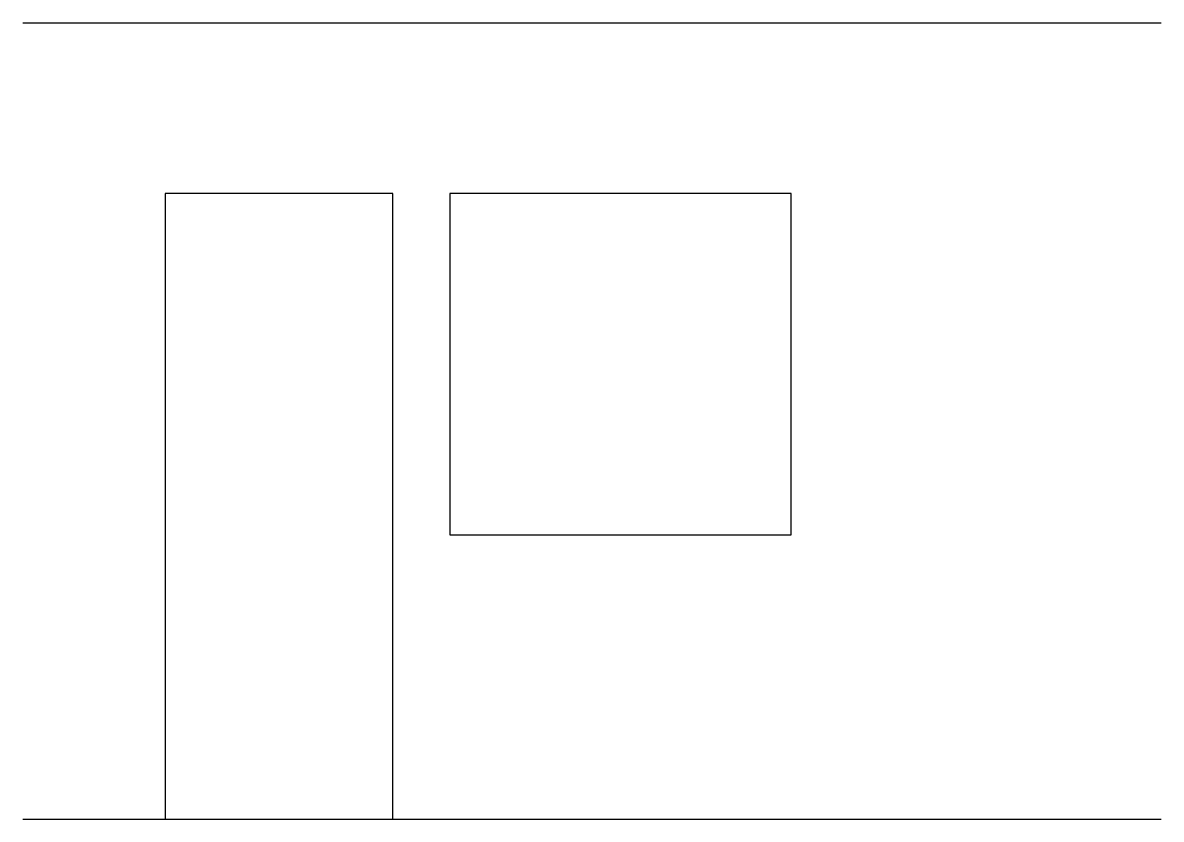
# Model space of a CAD drawing. Header units: millimetres. Extents: x 0 to 4000, y 0 to 2800.
import ezdxf

# ---------------------------------------------------------------- set-up
doc = ezdxf.new("R2010")
doc.units = ezdxf.units.MM
for name, color, linetype in [('CORTE_JANELAS', 7, 'Continuous'), ('CORTE_PISO', 7, 'Continuous'), ('CORTE_PORTAS', 7, 'Continuous'), ('CORTE_TETO', 7, 'Continuous')]:
    doc.layers.add(name, color=color, linetype=linetype)

msp = doc.modelspace()

# ---------------------------------------------------------------- linework, layer by layer
at = {"layer": 'CORTE_JANELAS'}
msp.add_lwpolyline([(1500, 1000), (2700, 1000), (2700, 2200), (1500, 2200)], close=True, dxfattribs=at)
at = {"layer": 'CORTE_PISO'}
msp.add_line((0, 0), (4000, 0), dxfattribs=at)
at = {"layer": 'CORTE_PORTAS'}
msp.add_lwpolyline([(500, 0), (1300, 0), (1300, 2200), (500, 2200)], close=True, dxfattribs=at)
at = {"layer": 'CORTE_TETO'}
msp.add_line((0, 2800), (4000, 2800), dxfattribs=at)

doc.saveas('drawing.dxf')
